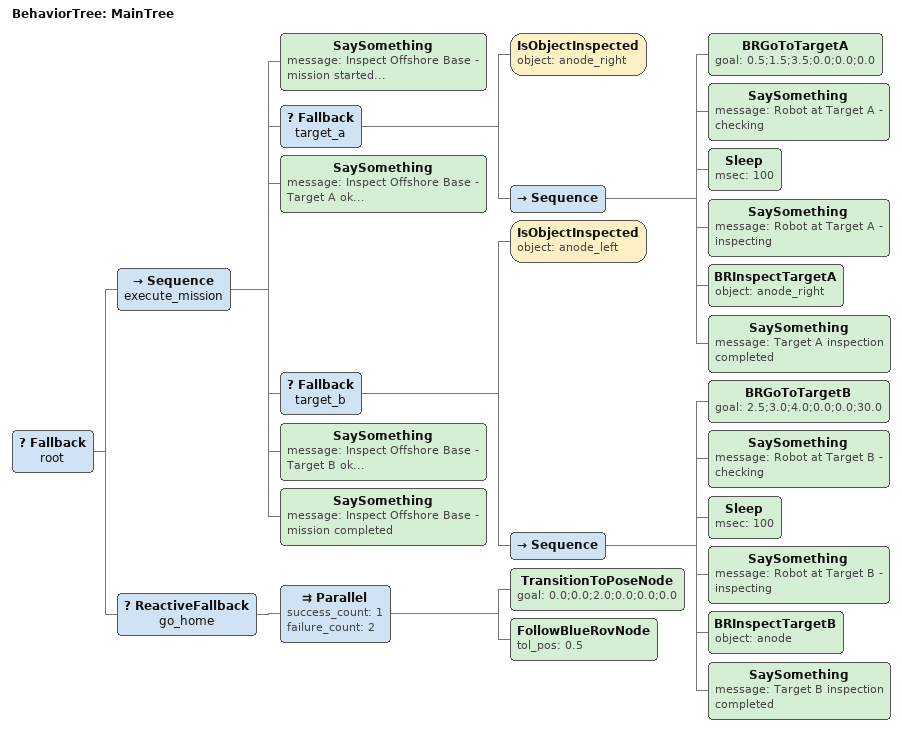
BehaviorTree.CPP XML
<root BTCPP_format="4" >

     <BehaviorTree ID="MainTree">
        <Fallback name="root">
            <Sequence name="execute_mission">
                <SaySomething   message="Inspect Offshore Base - mission started..." />
                <Fallback name="target_a">
                    <IsObjectInspected object="anode_right"/>
                    <Sequence>
                        <BRGoToTargetA goal="0.5;1.5;3.5;0.0;0.0;0.0"/> <!-- Target A -->
                        <SaySomething   message="Robot at Target A - checking" />
                        <Sleep msec="100"/>
                        <SaySomething   message="Robot at Target A - inspecting" />
                        <BRInspectTargetA object="anode_right"/>
                        <SaySomething   message="Target A inspection completed" />
                    </Sequence>
                </Fallback>
                <SaySomething   message="Inspect Offshore Base - Target A ok..." />
                <Fallback name="target_b">
                    <IsObjectInspected object="anode_left"/>
                    <Sequence>
                        <BRGoToTargetB goal="2.5;3.0;4.0;0.0;0.0;30.0"/> <!-- Target B -->
                        <SaySomething   message="Robot at Target B - checking" />
                        <Sleep msec="100"/>
                        <SaySomething   message="Robot at Target B - inspecting" />
                        <BRInspectTargetB object="anode"/>
                        <SaySomething   message="Target B inspection completed" />
                    </Sequence>
                </Fallback>
                <SaySomething   message="Inspect Offshore Base - Target B ok..." />
                <SaySomething   message="Inspect Offshore Base - mission completed" />
            </Sequence>
            <ReactiveFallback name="go_home">
                <!-- TODO: isRobotHome -->
                <Parallel success_count="1" failure_count="2">
                    <TransitionToPoseNode goal="0.0;0.0;2.0;0.0;0.0;0.0"/>
                    <FollowBlueRovNode tol_pos="0.5" />
                </Parallel>
            </ReactiveFallback>
        </Fallback>
     </BehaviorTree>

 </root>
